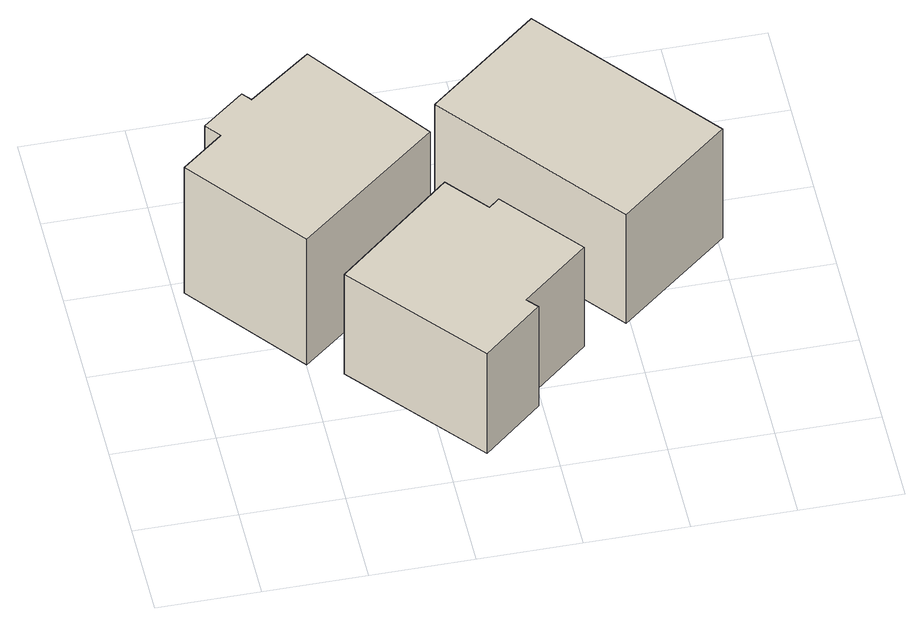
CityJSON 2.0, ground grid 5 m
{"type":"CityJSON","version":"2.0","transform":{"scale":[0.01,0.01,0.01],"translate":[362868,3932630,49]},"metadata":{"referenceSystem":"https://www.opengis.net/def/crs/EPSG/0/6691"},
"CityObjects":{
"building1":{"type":"Building","attributes":{"延べ面積換算係数":"0.9","大字・町コード":"17","町・丁目コード":"4","13+区市町村コード+大字・町コード+町・丁目コード":"13209017004","class":"3001","usage":"411","measuredHeight":9.6,"storeysAboveGround":2,"storeysBelowGround":0,"BuildingDetailAttribute.buildingRoofEdgeArea":68.95,"BuildingDetailAttribute.fireproofStructureType":"1003","BuildingDetailAttribute.urbanPlanType":"21","BuildingDetailAttribute.areaClassificationType":"22","BuildingDetailAttribute.districtsAndZonesType":"1","BuildingDetailAttribute.landUseType":"211","BuildingDetailAttribute.detailedUsage":"1310","BuildingDetailAttribute.specifiedBuildingCoverageRate":40,"BuildingDetailAttribute.specifiedFloorAreaRate":80,"BuildingDetailAttribute.surveyYear":2022,"BuildingIDAttribute.prefecture":"13","BuildingIDAttribute.city":"13209"},"address":[{"country":"日本","locality":"東京都町田市つくし野四丁目"}],"geometry":[{"type":"Solid","lod":"1","boundaries":[[[[0,1,2,3,4,5,6,7]],[[6,8,9,7]],[[5,10,8,6]],[[4,11,10,5]],[[3,12,11,4]],[[2,13,12,3]],[[1,14,13,2]],[[0,15,14,1]],[[7,9,15,0]],[[8,10,11,12,13,14,15,9]]]]}]},
"building2":{"type":"Building","attributes":{"延べ面積換算係数":"0.9","大字・町コード":"17","町・丁目コード":"4","13+区市町村コード+大字・町コード+町・丁目コード":"13209017004","class":"3001","usage":"411","measuredHeight":7.9,"storeysAboveGround":2,"storeysBelowGround":0,"BuildingDetailAttribute.buildingRoofEdgeArea":62.28,"BuildingDetailAttribute.fireproofStructureType":"1003","BuildingDetailAttribute.urbanPlanType":"21","BuildingDetailAttribute.areaClassificationType":"22","BuildingDetailAttribute.districtsAndZonesType":"1","BuildingDetailAttribute.landUseType":"211","BuildingDetailAttribute.detailedUsage":"1310","BuildingDetailAttribute.specifiedBuildingCoverageRate":40,"BuildingDetailAttribute.specifiedFloorAreaRate":80,"BuildingDetailAttribute.surveyYear":2022,"LandSlideRiskAttribute.description":"1","LandSlideRiskAttribute.areaType":"1","BuildingIDAttribute.prefecture":"13","BuildingIDAttribute.city":"13209"},"address":[{"country":"日本","locality":"東京都町田市つくし野四丁目"}],"geometry":[{"type":"Solid","lod":"1","boundaries":[[[[16,17,18,19,20,21,22,23]],[[22,24,25,23]],[[21,26,24,22]],[[20,27,26,21]],[[19,28,27,20]],[[18,29,28,19]],[[17,30,29,18]],[[16,31,30,17]],[[23,25,31,16]],[[24,26,27,28,29,30,31,25]]]]}]},
"building3":{"type":"Building","attributes":{"延べ面積換算係数":"0.9","大字・町コード":"17","町・丁目コード":"4","13+区市町村コード+大字・町コード+町・丁目コード":"13209017004","class":"3001","usage":"411","measuredHeight":8.2,"storeysAboveGround":2,"storeysBelowGround":0,"BuildingDetailAttribute.buildingRoofEdgeArea":78.81,"BuildingDetailAttribute.fireproofStructureType":"1003","BuildingDetailAttribute.urbanPlanType":"21","BuildingDetailAttribute.areaClassificationType":"22","BuildingDetailAttribute.districtsAndZonesType":"1","BuildingDetailAttribute.landUseType":"211","BuildingDetailAttribute.detailedUsage":"1310","BuildingDetailAttribute.specifiedBuildingCoverageRate":40,"BuildingDetailAttribute.specifiedFloorAreaRate":80,"BuildingDetailAttribute.surveyYear":2022,"BuildingIDAttribute.prefecture":"13","BuildingIDAttribute.city":"13209"},"address":[{"country":"日本","locality":"東京都町田市つくし野四丁目"}],"geometry":[{"type":"Solid","lod":"1","boundaries":[[[[32,33,34,35]],[[34,36,37,35]],[[33,38,36,34]],[[32,39,38,33]],[[35,37,39,32]],[[36,38,39,37]]]]}]}
},
"vertices":[
[49,1434,29],[255,1599,29],[195,1675,29],[403,1839,29],[440,1793,29],[749,2025,29],[1194,1423,29],[501,869,29],[1194,1423,849],[501,869,849],[749,2025,849],[440,1793,849],[403,1839,849],[195,1675,849],[255,1599,849],[49,1434,849],
[1461,302,125],[1169,55,125],[637,687,125],[1207,1167,125],[1374,967,125],[1426,1012,125],[1744,629,125],[1416,355,125],[1744,629,775],[1416,355,775],[1426,1012,775],[1374,967,775],[1207,1167,775],[637,687,775],[1169,55,775],[1461,302,775],
[1252,1597,132],[1797,2040,132],[2505,1169,132],[1961,726,132],[2505,1169,842],[1961,726,842],[1797,2040,842],[1252,1597,842]
]}
